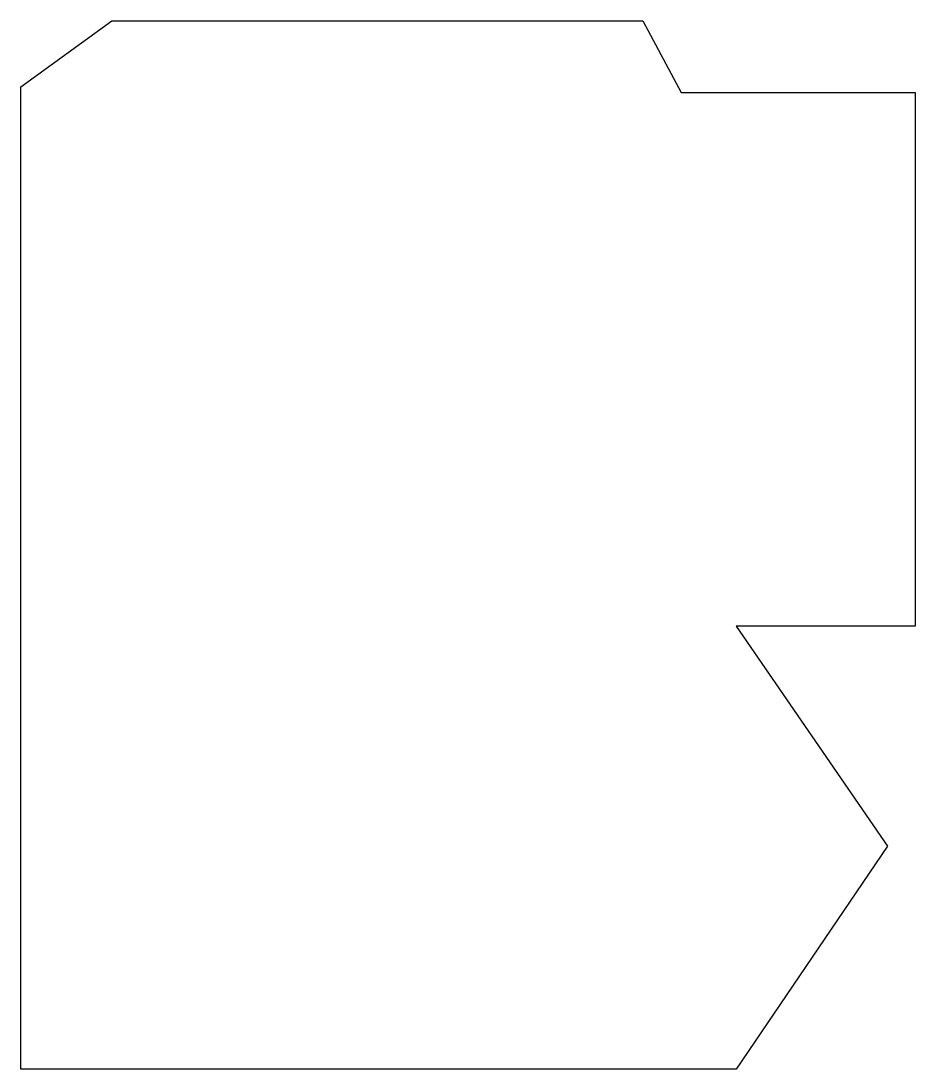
# Model space of a CAD drawing. Header units: centimetres. Extents: x -8.6 to 8.6, y -10.1 to 10.1.
import ezdxf

# ---------------------------------------------------------------- set-up
doc = ezdxf.new("R2010")
doc.units = ezdxf.units.CM
doc.header["$MEASUREMENT"] = 0
doc.layers.add('Camada 1', color=7, linetype='Continuous')

msp = doc.modelspace()

# ---------------------------------------------------------------- linework, layer by layer
at = {"layer": 'Camada 1'}
msp.add_open_spline([(-8.59896, -10.08062), (-8.59896, -10.08062), (5.15938, -10.08062), (5.15938, -10.08062), (5.15938, -10.08062), (5.15938, -10.08062), (8.06979, -5.79437), (8.06979, -5.79437), (8.06979, -5.79437), (8.06979, -5.79437), (5.15938, -1.56104), (5.15938, -1.56104), (5.15938, -1.56104), (5.15938, -1.56104), (8.59896, -1.56104), (8.59896, -1.56104), (8.59896, -1.56104), (8.59896, -1.56104), (8.59896, 8.70479), (8.59896, 8.70479), (8.59896, 8.70479), (8.59896, 8.70479), (4.10104, 8.70479), (4.10104, 8.70479), (4.10104, 8.70479), (4.10104, 8.70479), (3.36021, 10.08062), (3.36021, 10.08062), (3.36021, 10.08062), (3.36021, 10.08062), (-6.85271, 10.08062), (-6.85271, 10.08062), (-6.85271, 10.08062), (-6.85271, 10.08062), (-8.59896, 8.81062), (-8.59896, 8.81062), (-8.59896, 8.81062), (-8.59896, 8.81062), (-8.59896, -10.08062), (-8.59896, -10.08062)], degree=3, knots=[0, 0, 0, 0, 0.09090909, 0.09090909, 0.09090909, 0.09090909, 0.18181818, 0.18181818, 0.18181818, 0.18181818, 0.27272727, 0.27272727, 0.27272727, 0.27272727, 0.36363636, 0.36363636, 0.36363636, 0.36363636, 0.45454545, 0.45454545, 0.45454545, 0.45454545, 0.54545455, 0.54545455, 0.54545455, 0.54545455, 0.63636364, 0.63636364, 0.63636364, 0.63636364, 0.72727273, 0.72727273, 0.72727273, 0.72727273, 0.81818182, 0.81818182, 0.81818182, 0.81818182, 1, 1, 1, 1], dxfattribs=at)

doc.saveas('drawing.dxf')
